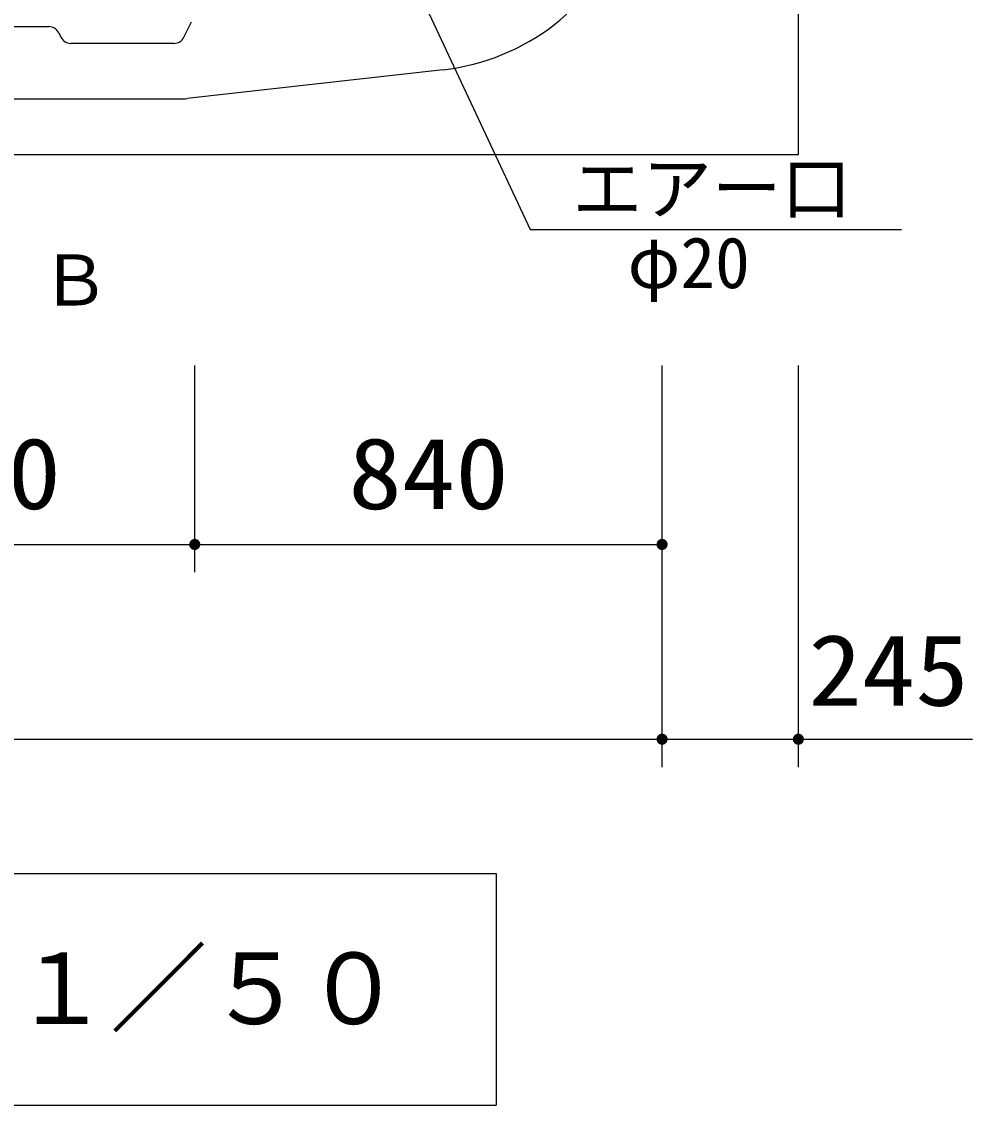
# Model space of a CAD drawing. Units: millimetres, scale not verified. Extents: x -14850 to 14850, y -10500 to 10500.
# Drawn here: x -6917 to -5208, y -1730 to 217 of the extents above; entities that cross this region are included whole.
import ezdxf
from ezdxf.enums import TextEntityAlignment as Align

# ---------------------------------------------------------------- set-up
doc = ezdxf.new("R2010")
doc.units = ezdxf.units.MM
doc.header["$LTSCALE"] = 50
for name, color, linetype, lineweight in [('0-1_躯体', 3, 'Continuous', 25), ('0-2_水管', 3, 'Continuous', 25), ('0-4_製作', 5, 'Continuous', 25)]:
    doc.layers.add(name, color=color, linetype=linetype, lineweight=lineweight)
doc.styles.add('ＭＳ ゴシック', font='')
doc.styles.get('ＭＳ ゴシック').set_extended_font_data('MS Gothic')

msp = doc.modelspace()

# ---------------------------------------------------------------- linework, layer by layer
at = {"layer": '0-1_躯体', "color": 2}
for p, q in [((-5520.87, -21.89), (-5520.87, 2578.11)), ((-10320.87, -21.89), (-5520.87, -21.89)), ((-10320.87, -21.89), (-5520.87, -21.89))]:
    msp.add_line(p, q, dxfattribs=at)
at = {"layer": '0-1_躯体'}
for p, q in [((-6495.32, 894.73), (-6002.67, -156.37)), ((-6625.34, 189.16), (-6611.4, 217.05)), ((-7113.51, 208.11), (-6868.23, 208.11)), ((-6850.34, 197.05), (-6846.4, 189.16)), ((-6643.23, 178.11), (-6828.51, 178.11)), ((-6159.54, 130.63), (-6619.67, 78.74)), ((-9617.52, 78.11), (-6630.87, 78.11)), ((-6002.67, -156.37), (-5335.54, -156.37))]:
    msp.add_line(p, q, dxfattribs=at)
for centre, radius, start, end in [((-6204.37, 528.11), 400, 276.43425, 339.07516), ((-6868.23, 188.11), 20, 26.56505, 90), ((-6828.51, 198.11), 20, 206.56503, 270), ((-6643.23, 198.11), 20, 270, 333.43494), ((-6630.87, 178.11), 100, 270, 276.43425)]:
    msp.add_arc(centre, radius, start, end, dxfattribs=at)
at = {"layer": '0-2_水管'}
for p, q in [((-9397.37, -1313.53), (-6064.04, -1313.53)), ((-6064.04, -1313.53), (-6064.04, -1730.2)), ((-9397.37, -1730.2), (-6064.04, -1730.2))]:
    msp.add_line(p, q, dxfattribs=at)
at = {"layer": '0-4_製作', "color": 2}
for p, q in [((-6605.87, -772.33), (-6605.87, -400.5)), ((-5765.87, -772.33), (-5765.87, -400.5)), ((-5765.87, -1122.33), (-5765.87, -400.5)), ((-5520.87, -1122.33), (-5520.87, -400.5)), ((-7375.87, -722.33), (-6605.87, -722.33)), ((-6605.87, -722.33), (-5765.87, -722.33)), ((-5765.87, -1122.33), (-5765.87, -722.33)), ((-10075.87, -1072.33), (-5765.87, -1072.33)), ((-5765.87, -1072.33), (-5520.87, -1072.33)), ((-5520.87, -1072.33), (-5208.15, -1072.33))]:
    msp.add_line(p, q, dxfattribs=at)
at = {"layer": '0-4_製作'}
for points in [[(-6615.7, -720.46), (-6605.87, -722.33), (-6615.85, -721.71)], [(-6615.38, -719.24), (-6605.87, -722.33), (-6615.7, -720.46)], [(-6614.92, -718.08), (-6605.87, -722.33), (-6615.38, -719.24)], [(-6614.32, -716.98), (-6605.87, -722.33), (-6614.92, -718.08)], [(-6613.58, -715.96), (-6605.87, -722.33), (-6614.32, -716.98)], [(-6612.72, -715.05), (-6605.87, -722.33), (-6613.58, -715.96)], [(-6611.75, -714.24), (-6605.87, -722.33), (-6612.72, -715.05)], [(-6610.69, -713.57), (-6605.87, -722.33), (-6611.75, -714.24)], [(-6609.55, -713.04), (-6605.87, -722.33), (-6610.69, -713.57)], [(-6608.36, -712.65), (-6605.87, -722.33), (-6609.55, -713.04)], [(-6607.13, -712.41), (-6605.87, -722.33), (-6608.36, -712.65)], [(-6605.87, -712.33), (-6605.87, -722.33), (-6607.13, -712.41)], [(-6605.87, -712.33), (-6595.87, -722.33), (-6605.87, -722.33)], [(-6605.24, -712.35), (-6595.87, -722.33), (-6605.87, -712.33)], [(-6604, -712.51), (-6595.87, -722.33), (-6605.24, -712.35)], [(-6602.78, -712.82), (-6595.87, -722.33), (-6604, -712.51)], [(-6601.61, -713.29), (-6595.87, -722.33), (-6602.78, -712.82)], [(-6600.51, -713.89), (-6595.87, -722.33), (-6601.61, -713.29)], [(-6599.5, -714.63), (-6595.87, -722.33), (-6600.51, -713.89)], [(-6598.58, -715.49), (-6595.87, -722.33), (-6599.5, -714.63)], [(-6597.78, -716.46), (-6595.87, -722.33), (-6598.58, -715.49)], [(-6597.11, -717.52), (-6595.87, -722.33), (-6597.78, -716.46)], [(-6596.57, -718.65), (-6595.87, -722.33), (-6597.11, -717.52)], [(-6596.19, -719.85), (-6595.87, -722.33), (-6596.57, -718.65)], [(-6595.95, -721.08), (-6595.87, -722.33), (-6596.19, -719.85)], [(-5775.69, -720.46), (-5765.87, -722.33), (-5775.85, -721.71)], [(-5775.38, -719.24), (-5765.87, -722.33), (-5775.69, -720.46)], [(-5774.92, -718.08), (-5765.87, -722.33), (-5775.38, -719.24)], [(-5774.32, -716.98), (-5765.87, -722.33), (-5774.92, -718.08)], [(-5773.58, -715.96), (-5765.87, -722.33), (-5774.32, -716.98)], [(-5772.72, -715.05), (-5765.87, -722.33), (-5773.58, -715.96)], [(-5771.75, -714.24), (-5765.87, -722.33), (-5772.72, -715.05)], [(-5770.69, -713.57), (-5765.87, -722.33), (-5771.75, -714.24)], [(-5769.55, -713.04), (-5765.87, -722.33), (-5770.69, -713.57)], [(-5768.36, -712.65), (-5765.87, -722.33), (-5769.55, -713.04)], [(-5767.13, -712.41), (-5765.87, -722.33), (-5768.36, -712.65)], [(-5765.87, -712.33), (-5765.87, -722.33), (-5767.13, -712.41)], [(-5765.87, -712.33), (-5755.87, -722.33), (-5765.87, -722.33)], [(-5765.24, -712.35), (-5755.87, -722.33), (-5765.87, -712.33)], [(-5764, -712.51), (-5755.87, -722.33), (-5765.24, -712.35)], [(-5762.78, -712.82), (-5755.87, -722.33), (-5764, -712.51)], [(-5761.61, -713.29), (-5755.87, -722.33), (-5762.78, -712.82)], [(-5760.51, -713.89), (-5755.87, -722.33), (-5761.61, -713.29)], [(-5759.5, -714.63), (-5755.87, -722.33), (-5760.51, -713.89)], [(-5758.58, -715.49), (-5755.87, -722.33), (-5759.5, -714.63)], [(-5757.78, -716.46), (-5755.87, -722.33), (-5758.58, -715.49)], [(-5757.11, -717.52), (-5755.87, -722.33), (-5757.78, -716.46)], [(-5756.57, -718.65), (-5755.87, -722.33), (-5757.11, -717.52)], [(-5756.19, -719.85), (-5755.87, -722.33), (-5756.57, -718.65)], [(-5755.95, -721.08), (-5755.87, -722.33), (-5756.19, -719.85)], [(-6615.85, -721.71), (-6605.87, -722.33), (-6615.87, -722.33)], [(-6615.87, -722.33), (-6615.56, -724.82), (-6615.79, -723.59)], [(-6605.87, -722.33), (-6615.56, -724.82), (-6615.87, -722.33)], [(-6605.87, -722.33), (-6615.17, -726.02), (-6615.56, -724.82)], [(-6605.87, -722.33), (-6614.64, -727.15), (-6615.17, -726.02)], [(-6605.87, -722.33), (-6613.96, -728.21), (-6614.64, -727.15)], [(-6605.87, -722.33), (-6613.16, -729.18), (-6613.96, -728.21)], [(-6605.87, -722.33), (-6612.25, -730.04), (-6613.16, -729.18)], [(-6605.87, -722.33), (-6611.23, -730.78), (-6612.25, -730.04)], [(-6605.87, -722.33), (-6610.13, -731.38), (-6611.23, -730.78)], [(-6605.87, -722.33), (-6608.96, -731.85), (-6610.13, -731.38)], [(-6605.87, -722.33), (-6607.75, -732.16), (-6608.96, -731.85)], [(-6605.87, -722.33), (-6606.5, -732.32), (-6607.75, -732.16)], [(-6605.87, -722.33), (-6605.87, -732.33), (-6606.5, -732.32)], [(-6605.87, -722.33), (-6604.62, -732.26), (-6605.87, -732.33)], [(-6595.87, -722.33), (-6604.62, -732.26), (-6605.87, -722.33)], [(-6595.87, -722.33), (-6603.39, -732.02), (-6604.62, -732.26)], [(-6595.87, -722.33), (-6602.19, -731.63), (-6603.39, -732.02)], [(-6595.87, -722.33), (-6601.05, -731.1), (-6602.19, -731.63)], [(-6595.87, -722.33), (-6599.99, -730.42), (-6601.05, -731.1)], [(-6595.87, -722.33), (-6599.03, -729.62), (-6599.99, -730.42)], [(-6595.87, -722.33), (-6598.17, -728.71), (-6599.03, -729.62)], [(-6595.87, -722.33), (-6597.43, -727.69), (-6598.17, -728.71)], [(-6595.87, -722.33), (-6596.82, -726.59), (-6597.43, -727.69)], [(-6595.87, -722.33), (-6596.36, -725.42), (-6596.82, -726.59)], [(-6595.87, -722.33), (-6596.05, -724.21), (-6596.36, -725.42)], [(-6595.87, -722.33), (-6595.89, -722.96), (-6596.05, -724.21)], [(-5775.85, -721.71), (-5765.87, -722.33), (-5775.87, -722.33)], [(-5775.87, -722.33), (-5775.56, -724.82), (-5775.79, -723.59)], [(-5765.87, -722.33), (-5775.56, -724.82), (-5775.87, -722.33)], [(-5765.87, -722.33), (-5775.17, -726.02), (-5775.56, -724.82)], [(-5765.87, -722.33), (-5774.64, -727.15), (-5775.17, -726.02)], [(-5765.87, -722.33), (-5773.96, -728.21), (-5774.64, -727.15)], [(-5765.87, -722.33), (-5773.16, -729.18), (-5773.96, -728.21)], [(-5765.87, -722.33), (-5772.25, -730.04), (-5773.16, -729.18)], [(-5765.87, -722.33), (-5771.23, -730.78), (-5772.25, -730.04)], [(-5765.87, -722.33), (-5770.13, -731.38), (-5771.23, -730.78)], [(-5765.87, -722.33), (-5768.96, -731.85), (-5770.13, -731.38)], [(-5765.87, -722.33), (-5767.75, -732.16), (-5768.96, -731.85)], [(-5765.87, -722.33), (-5766.5, -732.32), (-5767.75, -732.16)], [(-5765.87, -722.33), (-5765.87, -732.33), (-5766.5, -732.32)], [(-5765.87, -722.33), (-5764.62, -732.26), (-5765.87, -732.33)], [(-5755.87, -722.33), (-5764.62, -732.26), (-5765.87, -722.33)], [(-5755.87, -722.33), (-5763.39, -732.02), (-5764.62, -732.26)], [(-5755.87, -722.33), (-5762.19, -731.63), (-5763.39, -732.02)], [(-5755.87, -722.33), (-5761.05, -731.1), (-5762.19, -731.63)], [(-5755.87, -722.33), (-5759.99, -730.42), (-5761.05, -731.1)], [(-5755.87, -722.33), (-5759.03, -729.62), (-5759.99, -730.42)], [(-5755.87, -722.33), (-5758.17, -728.71), (-5759.03, -729.62)], [(-5755.87, -722.33), (-5757.43, -727.69), (-5758.17, -728.71)], [(-5755.87, -722.33), (-5756.82, -726.59), (-5757.43, -727.69)], [(-5755.87, -722.33), (-5756.36, -725.42), (-5756.82, -726.59)], [(-5755.87, -722.33), (-5756.05, -724.21), (-5756.36, -725.42)], [(-5755.87, -722.33), (-5755.89, -722.96), (-5756.05, -724.21)], [(-5775.69, -1070.46), (-5765.87, -1072.33), (-5775.85, -1071.71)], [(-5775.69, -1070.46), (-5765.87, -1072.33), (-5775.85, -1071.71)], [(-5775.38, -1069.24), (-5765.87, -1072.33), (-5775.69, -1070.46)], [(-5775.38, -1069.24), (-5765.87, -1072.33), (-5775.69, -1070.46)], [(-5774.92, -1068.08), (-5765.87, -1072.33), (-5775.38, -1069.24)], [(-5774.92, -1068.08), (-5765.87, -1072.33), (-5775.38, -1069.24)], [(-5774.32, -1066.98), (-5765.87, -1072.33), (-5774.92, -1068.08)], [(-5774.32, -1066.98), (-5765.87, -1072.33), (-5774.92, -1068.08)], [(-5773.58, -1065.96), (-5765.87, -1072.33), (-5774.32, -1066.98)], [(-5773.58, -1065.96), (-5765.87, -1072.33), (-5774.32, -1066.98)], [(-5772.72, -1065.05), (-5765.87, -1072.33), (-5773.58, -1065.96)], [(-5772.72, -1065.05), (-5765.87, -1072.33), (-5773.58, -1065.96)], [(-5771.75, -1064.24), (-5765.87, -1072.33), (-5772.72, -1065.05)], [(-5771.75, -1064.24), (-5765.87, -1072.33), (-5772.72, -1065.05)], [(-5770.69, -1063.57), (-5765.87, -1072.33), (-5771.75, -1064.24)], [(-5770.69, -1063.57), (-5765.87, -1072.33), (-5771.75, -1064.24)], [(-5769.55, -1063.04), (-5765.87, -1072.33), (-5770.69, -1063.57)], [(-5769.55, -1063.04), (-5765.87, -1072.33), (-5770.69, -1063.57)], [(-5768.36, -1062.65), (-5765.87, -1072.33), (-5769.55, -1063.04)], [(-5768.36, -1062.65), (-5765.87, -1072.33), (-5769.55, -1063.04)], [(-5767.13, -1062.41), (-5765.87, -1072.33), (-5768.36, -1062.65)], [(-5767.13, -1062.41), (-5765.87, -1072.33), (-5768.36, -1062.65)], [(-5767.13, -1062.41), (-5765.87, -1062.33), (-5765.87, -1072.33)], [(-5767.13, -1062.41), (-5765.87, -1062.33), (-5765.87, -1072.33)], [(-5765.87, -1062.33), (-5755.87, -1072.33), (-5765.87, -1072.33)], [(-5765.24, -1062.35), (-5755.87, -1072.33), (-5765.87, -1062.33)], [(-5765.87, -1062.33), (-5755.87, -1072.33), (-5765.87, -1072.33)], [(-5765.24, -1062.35), (-5755.87, -1072.33), (-5765.87, -1062.33)], [(-5764, -1062.51), (-5755.87, -1072.33), (-5765.24, -1062.35)], [(-5764, -1062.51), (-5755.87, -1072.33), (-5765.24, -1062.35)], [(-5762.78, -1062.82), (-5755.87, -1072.33), (-5764, -1062.51)], [(-5762.78, -1062.82), (-5755.87, -1072.33), (-5764, -1062.51)], [(-5761.61, -1063.29), (-5755.87, -1072.33), (-5762.78, -1062.82)], [(-5761.61, -1063.29), (-5755.87, -1072.33), (-5762.78, -1062.82)], [(-5760.51, -1063.89), (-5755.87, -1072.33), (-5761.61, -1063.29)], [(-5760.51, -1063.89), (-5755.87, -1072.33), (-5761.61, -1063.29)], [(-5759.5, -1064.63), (-5755.87, -1072.33), (-5760.51, -1063.89)], [(-5759.5, -1064.63), (-5755.87, -1072.33), (-5760.51, -1063.89)], [(-5758.58, -1065.49), (-5755.87, -1072.33), (-5759.5, -1064.63)], [(-5758.58, -1065.49), (-5755.87, -1072.33), (-5759.5, -1064.63)], [(-5757.78, -1066.46), (-5755.87, -1072.33), (-5758.58, -1065.49)], [(-5757.78, -1066.46), (-5755.87, -1072.33), (-5758.58, -1065.49)], [(-5757.11, -1067.52), (-5755.87, -1072.33), (-5757.78, -1066.46)], [(-5757.11, -1067.52), (-5755.87, -1072.33), (-5757.78, -1066.46)], [(-5756.57, -1068.65), (-5755.87, -1072.33), (-5757.11, -1067.52)], [(-5756.57, -1068.65), (-5755.87, -1072.33), (-5757.11, -1067.52)], [(-5756.19, -1069.85), (-5755.87, -1072.33), (-5756.57, -1068.65)], [(-5756.19, -1069.85), (-5755.87, -1072.33), (-5756.57, -1068.65)], [(-5756.19, -1069.85), (-5755.95, -1071.08), (-5755.87, -1072.33)], [(-5756.19, -1069.85), (-5755.95, -1071.08), (-5755.87, -1072.33)], [(-5530.7, -1070.46), (-5520.87, -1072.33), (-5530.85, -1071.71)], [(-5530.38, -1069.24), (-5520.87, -1072.33), (-5530.7, -1070.46)], [(-5529.92, -1068.08), (-5520.87, -1072.33), (-5530.38, -1069.24)], [(-5529.32, -1066.98), (-5520.87, -1072.33), (-5529.92, -1068.08)], [(-5528.58, -1065.96), (-5520.87, -1072.33), (-5529.32, -1066.98)], [(-5527.72, -1065.05), (-5520.87, -1072.33), (-5528.58, -1065.96)], [(-5526.75, -1064.24), (-5520.87, -1072.33), (-5527.72, -1065.05)], [(-5525.69, -1063.57), (-5520.87, -1072.33), (-5526.75, -1064.24)], [(-5524.55, -1063.04), (-5520.87, -1072.33), (-5525.69, -1063.57)], [(-5523.36, -1062.65), (-5520.87, -1072.33), (-5524.55, -1063.04)], [(-5522.13, -1062.41), (-5520.87, -1072.33), (-5523.36, -1062.65)], [(-5522.13, -1062.41), (-5520.87, -1062.33), (-5520.87, -1072.33)], [(-5520.87, -1062.33), (-5510.87, -1072.33), (-5520.87, -1072.33)], [(-5520.24, -1062.35), (-5510.87, -1072.33), (-5520.87, -1062.33)], [(-5519, -1062.51), (-5510.87, -1072.33), (-5520.24, -1062.35)], [(-5517.78, -1062.82), (-5510.87, -1072.33), (-5519, -1062.51)], [(-5516.61, -1063.29), (-5510.87, -1072.33), (-5517.78, -1062.82)], [(-5515.51, -1063.89), (-5510.87, -1072.33), (-5516.61, -1063.29)], [(-5514.5, -1064.63), (-5510.87, -1072.33), (-5515.51, -1063.89)], [(-5513.58, -1065.49), (-5510.87, -1072.33), (-5514.5, -1064.63)], [(-5512.78, -1066.46), (-5510.87, -1072.33), (-5513.58, -1065.49)], [(-5512.11, -1067.52), (-5510.87, -1072.33), (-5512.78, -1066.46)], [(-5511.57, -1068.65), (-5510.87, -1072.33), (-5512.11, -1067.52)], [(-5511.57, -1068.65), (-5510.95, -1071.08), (-5510.87, -1072.33)], [(-5511.19, -1069.85), (-5510.95, -1071.08), (-5511.57, -1068.65)], [(-5775.85, -1071.71), (-5765.87, -1072.33), (-5775.87, -1072.33)], [(-5775.85, -1071.71), (-5765.87, -1072.33), (-5775.87, -1072.33)], [(-5775.87, -1072.33), (-5775.56, -1074.82), (-5775.79, -1073.59)], [(-5775.87, -1072.33), (-5775.17, -1076.02), (-5775.56, -1074.82)], [(-5765.87, -1072.33), (-5775.17, -1076.02), (-5775.87, -1072.33)], [(-5775.87, -1072.33), (-5775.56, -1074.82), (-5775.79, -1073.59)], [(-5775.87, -1072.33), (-5775.17, -1076.02), (-5775.56, -1074.82)], [(-5765.87, -1072.33), (-5775.17, -1076.02), (-5775.87, -1072.33)], [(-5765.87, -1072.33), (-5774.64, -1077.15), (-5775.17, -1076.02)], [(-5765.87, -1072.33), (-5774.64, -1077.15), (-5775.17, -1076.02)], [(-5765.87, -1072.33), (-5773.96, -1078.21), (-5774.64, -1077.15)], [(-5765.87, -1072.33), (-5773.96, -1078.21), (-5774.64, -1077.15)], [(-5765.87, -1072.33), (-5773.16, -1079.18), (-5773.96, -1078.21)], [(-5765.87, -1072.33), (-5773.16, -1079.18), (-5773.96, -1078.21)], [(-5765.87, -1072.33), (-5772.25, -1080.04), (-5773.16, -1079.18)], [(-5765.87, -1072.33), (-5772.25, -1080.04), (-5773.16, -1079.18)], [(-5765.87, -1072.33), (-5771.23, -1080.78), (-5772.25, -1080.04)], [(-5765.87, -1072.33), (-5771.23, -1080.78), (-5772.25, -1080.04)], [(-5765.87, -1072.33), (-5770.13, -1081.38), (-5771.23, -1080.78)], [(-5765.87, -1072.33), (-5770.13, -1081.38), (-5771.23, -1080.78)], [(-5765.87, -1072.33), (-5768.96, -1081.85), (-5770.13, -1081.38)], [(-5765.87, -1072.33), (-5768.96, -1081.85), (-5770.13, -1081.38)], [(-5765.87, -1072.33), (-5767.75, -1082.16), (-5768.96, -1081.85)], [(-5765.87, -1072.33), (-5767.75, -1082.16), (-5768.96, -1081.85)], [(-5765.87, -1072.33), (-5766.5, -1082.32), (-5767.75, -1082.16)], [(-5765.87, -1072.33), (-5766.5, -1082.32), (-5767.75, -1082.16)], [(-5765.87, -1072.33), (-5765.87, -1082.33), (-5766.5, -1082.32)], [(-5765.87, -1072.33), (-5765.87, -1082.33), (-5766.5, -1082.32)], [(-5765.87, -1072.33), (-5764.62, -1082.26), (-5765.87, -1082.33)], [(-5765.87, -1072.33), (-5763.39, -1082.02), (-5764.62, -1082.26)], [(-5755.87, -1072.33), (-5763.39, -1082.02), (-5765.87, -1072.33)], [(-5765.87, -1072.33), (-5764.62, -1082.26), (-5765.87, -1082.33)], [(-5765.87, -1072.33), (-5763.39, -1082.02), (-5764.62, -1082.26)], [(-5755.87, -1072.33), (-5763.39, -1082.02), (-5765.87, -1072.33)], [(-5755.87, -1072.33), (-5762.19, -1081.63), (-5763.39, -1082.02)], [(-5755.87, -1072.33), (-5762.19, -1081.63), (-5763.39, -1082.02)], [(-5755.87, -1072.33), (-5761.05, -1081.1), (-5762.19, -1081.63)], [(-5755.87, -1072.33), (-5761.05, -1081.1), (-5762.19, -1081.63)], [(-5755.87, -1072.33), (-5759.99, -1080.42), (-5761.05, -1081.1)], [(-5755.87, -1072.33), (-5759.99, -1080.42), (-5761.05, -1081.1)], [(-5755.87, -1072.33), (-5759.03, -1079.62), (-5759.99, -1080.42)], [(-5755.87, -1072.33), (-5759.03, -1079.62), (-5759.99, -1080.42)], [(-5755.87, -1072.33), (-5758.17, -1078.71), (-5759.03, -1079.62)], [(-5755.87, -1072.33), (-5758.17, -1078.71), (-5759.03, -1079.62)], [(-5755.87, -1072.33), (-5757.43, -1077.69), (-5758.17, -1078.71)], [(-5755.87, -1072.33), (-5757.43, -1077.69), (-5758.17, -1078.71)], [(-5755.87, -1072.33), (-5756.82, -1076.59), (-5757.43, -1077.69)], [(-5755.87, -1072.33), (-5756.82, -1076.59), (-5757.43, -1077.69)], [(-5755.87, -1072.33), (-5756.36, -1075.42), (-5756.82, -1076.59)], [(-5755.87, -1072.33), (-5756.36, -1075.42), (-5756.82, -1076.59)], [(-5755.87, -1072.33), (-5756.05, -1074.21), (-5756.36, -1075.42)], [(-5755.87, -1072.33), (-5756.05, -1074.21), (-5756.36, -1075.42)], [(-5755.87, -1072.33), (-5755.89, -1072.96), (-5756.05, -1074.21)], [(-5755.87, -1072.33), (-5755.89, -1072.96), (-5756.05, -1074.21)], [(-5530.85, -1071.71), (-5520.87, -1072.33), (-5530.87, -1072.33)], [(-5530.87, -1072.33), (-5530.17, -1076.02), (-5530.79, -1073.59)], [(-5530.87, -1072.33), (-5529.64, -1077.15), (-5530.17, -1076.02)], [(-5520.87, -1072.33), (-5529.64, -1077.15), (-5530.87, -1072.33)], [(-5530.79, -1073.59), (-5530.17, -1076.02), (-5530.56, -1074.82)], [(-5520.87, -1072.33), (-5528.96, -1078.21), (-5529.64, -1077.15)], [(-5520.87, -1072.33), (-5528.16, -1079.18), (-5528.96, -1078.21)], [(-5520.87, -1072.33), (-5527.25, -1080.04), (-5528.16, -1079.18)], [(-5520.87, -1072.33), (-5526.23, -1080.78), (-5527.25, -1080.04)], [(-5520.87, -1072.33), (-5525.13, -1081.38), (-5526.23, -1080.78)], [(-5520.87, -1072.33), (-5523.96, -1081.85), (-5525.13, -1081.38)], [(-5520.87, -1072.33), (-5522.75, -1082.16), (-5523.96, -1081.85)], [(-5520.87, -1072.33), (-5521.5, -1082.32), (-5522.75, -1082.16)], [(-5520.87, -1072.33), (-5520.87, -1082.33), (-5521.5, -1082.32)], [(-5520.87, -1072.33), (-5519.62, -1082.26), (-5520.87, -1082.33)], [(-5520.87, -1072.33), (-5518.39, -1082.02), (-5519.62, -1082.26)], [(-5510.87, -1072.33), (-5518.39, -1082.02), (-5520.87, -1072.33)], [(-5510.87, -1072.33), (-5517.19, -1081.63), (-5518.39, -1082.02)], [(-5510.87, -1072.33), (-5516.05, -1081.1), (-5517.19, -1081.63)], [(-5510.87, -1072.33), (-5514.99, -1080.42), (-5516.05, -1081.1)], [(-5510.87, -1072.33), (-5514.03, -1079.62), (-5514.99, -1080.42)], [(-5510.87, -1072.33), (-5513.17, -1078.71), (-5514.03, -1079.62)], [(-5510.87, -1072.33), (-5512.43, -1077.69), (-5513.17, -1078.71)], [(-5510.87, -1072.33), (-5511.82, -1076.59), (-5512.43, -1077.69)], [(-5510.87, -1072.33), (-5511.36, -1075.42), (-5511.82, -1076.59)], [(-5510.87, -1072.33), (-5511.05, -1074.21), (-5511.36, -1075.42)], [(-5510.87, -1072.33), (-5510.89, -1072.96), (-5511.05, -1074.21)]]:
    msp.add_solid(points, dxfattribs=at)

# ---------------------------------------------------------------- texts
at = {"layer": '0-1_躯体', "color": 4, "style": 'ＭＳ ゴシック'}
for s, p in [('\u3000エアー口\u3000', (-6051.88, -155.8)), ('\u3000φ20', (-5953.08, -289.31)), ('Ｂ', (-6883.26, -320.59))]:
    msp.add_text(s, height=91.79, dxfattribs=at).set_placement(p, align=Align.BOTTOM_LEFT)
at = {"layer": '0-2_水管', "color": 4, "style": 'ＭＳ ゴシック'}
msp.add_text('Ｓ＝１／５０', height=128.4, dxfattribs=at).set_placement((-7283.82, -1622.66), align=Align.BOTTOM_LEFT)
at = {"layer": '0-4_製作', "color": 4, "style": 'ＭＳ ゴシック', "width": 1.1}
for s, p in [('770', (-7134.62, -697.33)), ('840', (-6329.62, -697.33)), ('245', (-5502.88, -1050.79))]:
    msp.add_text(s, height=128.4, dxfattribs=at).set_placement(p, align=Align.BOTTOM_LEFT)

doc.saveas('drawing.dxf')
